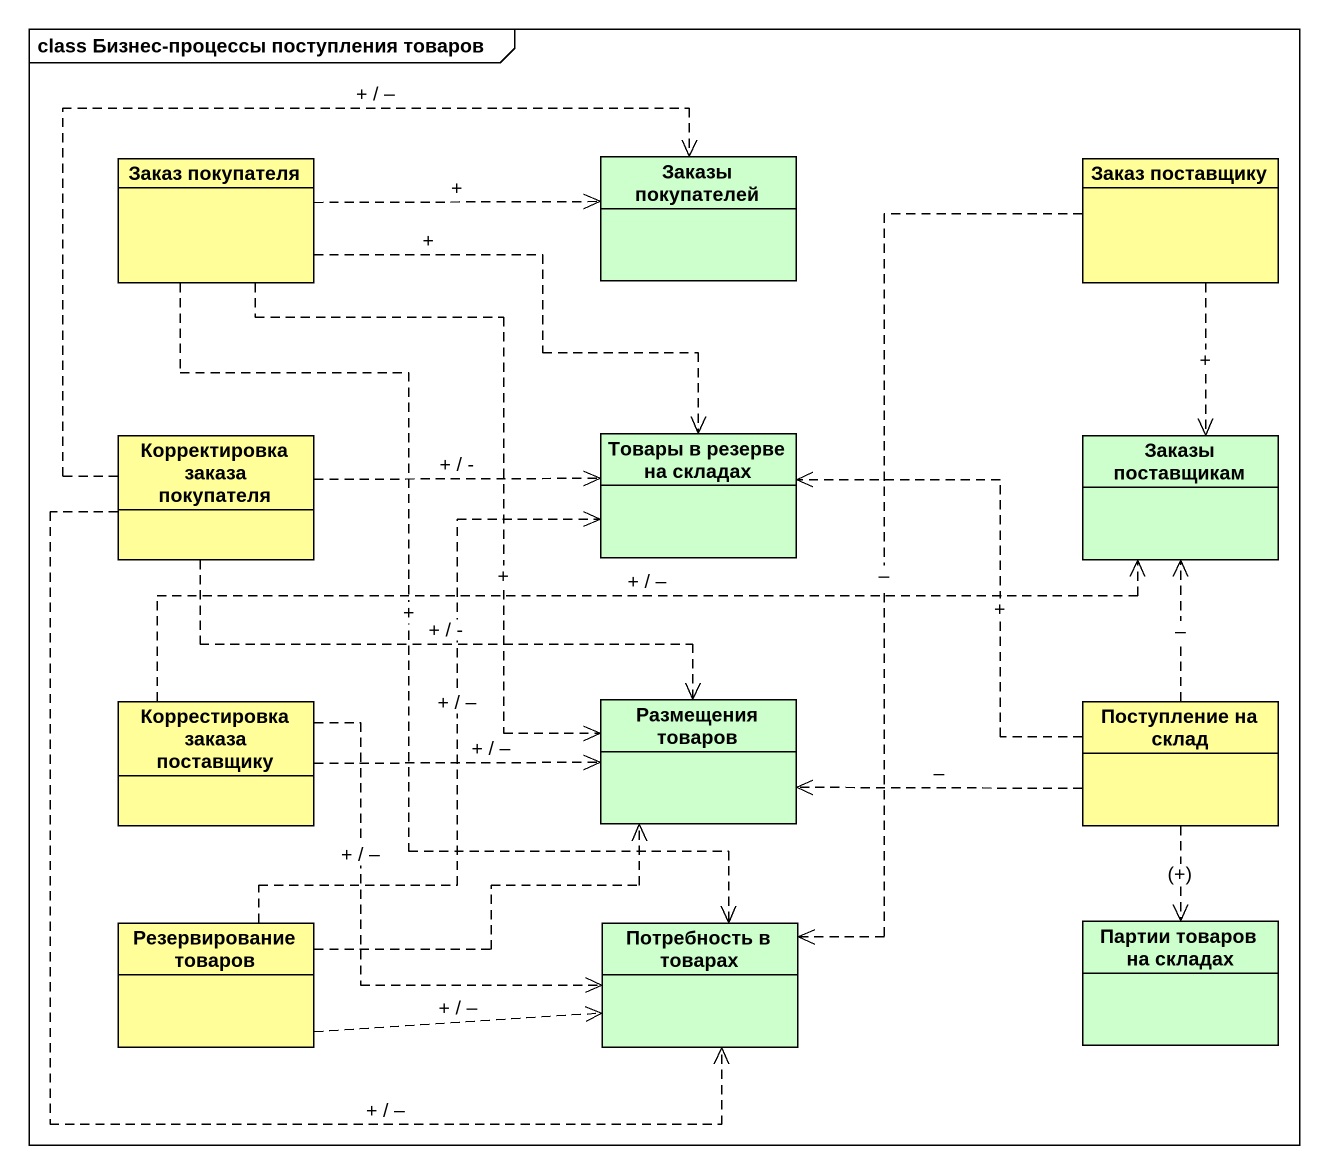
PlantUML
@startuml
mainframe class Бизнес-процессы поступления товаров
hide circle
hide empty members
class "Заказ покупателя" as Заказ_покупателя #FFFE99
class "Заказы покупателей" as Заказы_покупателей #CCFFCC
class "Заказ поставщику" as Заказ_поставщику #FFFE99
class "Товары в резерве на складах" as Товары_в_резерве_на_складах #CCFFCC
class "Корректировка заказа покупателя" as Корректировка_заказа #FFFE99
class "Заказы поставщикам" as Заказы_поставщикам #CCFFCC
class "Коррестировка заказа поставщику" as Коррестировка_заказа #FFFE99
class "Размещения товаров" as Размещения_товаров #CCFFCC
class "Поступление на склад" as Поступление_на_склад #FFFE99
class "Резервирование товаров" as Резервирование_товаров #FFFE99
class "Потребность в товарах" as Потребность_в_товарах #CCFFCC
class "Партии товаров на складах" as Партии_товаров_на_складах #CCFFCC
Заказ_покупателя .right.> Заказы_покупателей : +
Заказ_покупателя .right.> Товары_в_резерве_на_складах : +
Заказ_покупателя ..> Размещения_товаров : +
Заказ_покупателя ..> Потребность_в_товарах : +
Заказ_поставщику ..> Заказы_поставщикам : +
Заказ_поставщику ..> Потребность_в_товарах : –
Корректировка_заказа .right.> Заказы_покупателей : + / –
Корректировка_заказа .right.> Товары_в_резерве_на_складах : + / -
Корректировка_заказа .right.> Размещения_товаров : + / -
Корректировка_заказа ..> Потребность_в_товарах : + / –
Коррестировка_заказа .right.> Заказы_поставщикам : + / –
Коррестировка_заказа .right.> Размещения_товаров : + / –
Коррестировка_заказа .right.> Потребность_в_товарах : + / –
Поступление_на_склад .left.> Товары_в_резерве_на_складах : +
Поступление_на_склад .up.> Заказы_поставщикам : –
Поступление_на_склад .left.> Размещения_товаров : –
Поступление_на_склад ..> Партии_товаров_на_складах : (+)
Резервирование_товаров .up.> Товары_в_резерве_на_складах : + / –
Резервирование_товаров .right.> Размещения_товаров
Резервирование_товаров .right.> Потребность_в_товарах : + / –
@enduml
